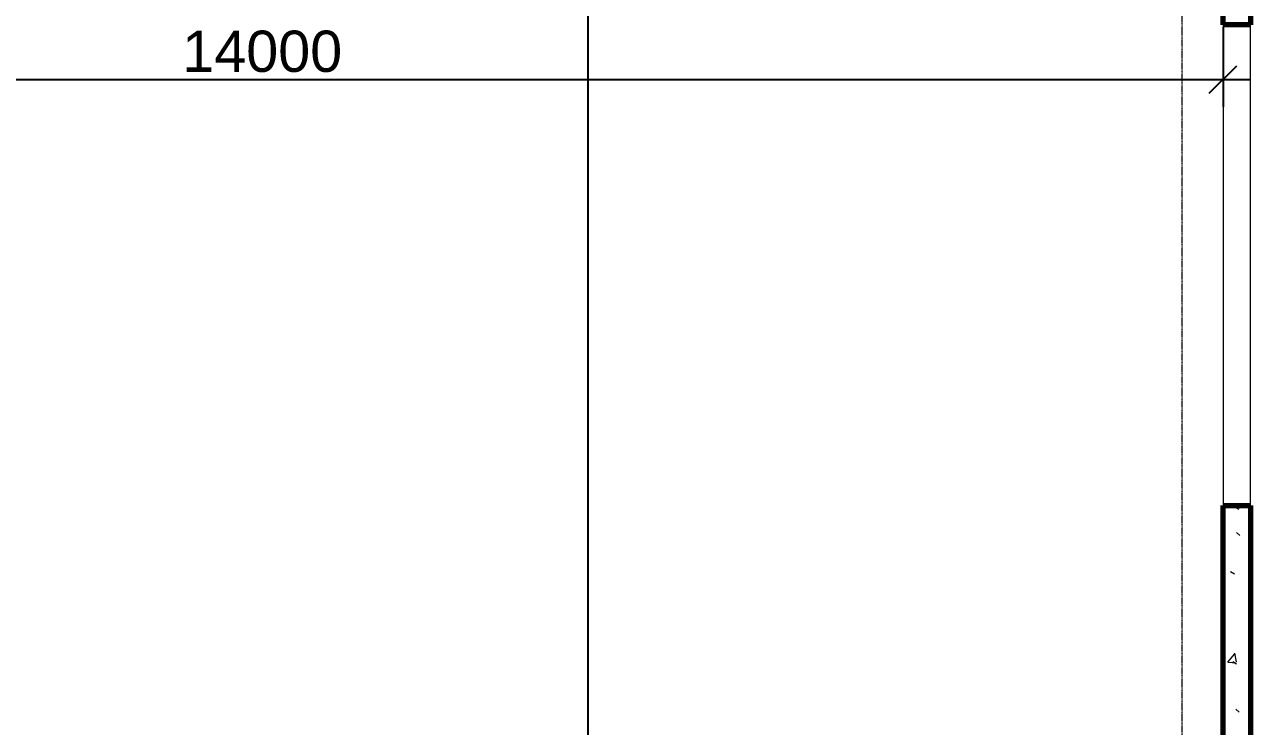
# Model space of a CAD drawing. Header units: millimetres. Extents: x -920221 to -841619, y -18676 to 22445.
# Drawn here: x -903239 to -894307, y 5605 to 10719 of the extents above; entities that cross this region are included whole.
import ezdxf

# ---------------------------------------------------------------- set-up
doc = ezdxf.new("R2010")
doc.units = ezdxf.units.MM
doc.linetypes.add('DPA_Grid _ Level 100', pattern=[10, 5.5, -1.6, 1.3, -1.6])
for name, color, linetype, lineweight in [('A-ANNO-DIMS', 1, 'Continuous', 9), ('A-ROOM-IDEN', 3, 'Continuous', 25), ('A-WALL', 5, 'Continuous', 35), ('A-WALL-PATT', 1, 'Continuous', 9), ('S-GRID', 251, 'Continuous', 9), ('WALL-E', 2, 'Continuous', 9)]:
    doc.layers.add(name, color=color, linetype=linetype, lineweight=lineweight)
doc.styles.add('Arial_2', font='arial.ttf', dxfattribs={"height": 300})
doc.dimstyles.new('DPA-DIM-3_0_T-T', dxfattribs={"dimscale": 304.8, "dimtxt": 306.07782, "dimasz": 0.656168, "dimexe": 0.656168, "dimexo": 0.0625, "dimgap": 0.164042, "dimtad": 1, "dimdec": 0, "dimzin": 0, "dimdsep": 46, "dimtxsty": 'Arial_2', "dimblk1": 'OBLIQUE', "dimblk2": 'OBLIQUE', "dimsah": 1, "dimcen": 0.09, "dimdle": 0.656168, "dimadec": 8, "dimazin": 0, "dimtfac": 1, "dimtdec": 4, "dimtix": 1, "dimtmove": 0, "dimatfit": 3, "dimfxl": 1.312336, "dimfxlon": 1, "dimtvp": 1, "dimtolj": 1, "dimtzin": 0, "dimarcsym": 2})

# ---------------------------------------------------------------- blocks, each defined once
blk = doc.blocks.new('_Oblique')
at = {"color": 0, "linetype": 'ByBlock', "lineweight": -2}
blk.add_line((-0.5, -0.5), (0.5, 0.5), dxfattribs=at)
blk = doc.blocks.new('*D207')
at = {"layer": 'A-ANNO-DIMS', "color": 0, "lineweight": -2, "transparency": 16777216}
for p, q in [((-49825, 7121.2), (-49825, 6540.2)), ((-35825, 7121.2), (-35825, 6540.2)), ((-50025, 6740.2), (-35625, 6740.2))]:
    blk.add_line(p, q, dxfattribs=at)
at = {"layer": 'Defpoints', "color": 0, "transparency": 16777216}
for p in [(-49825, 7140.2), (-35825, 7140.2), (-35825, 6740.2)]:
    blk.add_point(p, dxfattribs=at)
at = {"layer": 'A-ANNO-DIMS', "color": 0, "lineweight": -2, "transparency": 16777216, "xscale": 200, "yscale": 200, "zscale": 200, "rotation": 180}
blk.add_blockref('_Oblique', (-49825, 6740.2), dxfattribs=at)
at = {"layer": 'A-ANNO-DIMS', "color": 0, "lineweight": -2, "transparency": 16777216, "xscale": 200, "yscale": 200, "zscale": 200}
blk.add_blockref('_Oblique', (-35825, 6740.2), dxfattribs=at)
at = {"layer": 'A-ANNO-DIMS', "color": 0, "transparency": 16777216, "insert": (-42825, 6943.4), "char_height": 300, "width": 1384.414, "attachment_point": 5, "style": 'Arial_2'}
blk.add_mtext('\\A1;14000', dxfattribs=at)
blk = doc.blocks.new('*U192')
at = {"layer": 'S-GRID', "linetype": 'DPA_Grid _ Level 100'}
blk.add_line((-36123, -21384.7), (-36123, 16961.2), dxfattribs=at)
at = {"layer": 'A-ANNO-DIMS'}
dim = blk.add_linear_dim(base=(-35825, 6740.2), p1=(-49825, 7140.2), p2=(-35825, 7140.2), dimstyle='DPA-DIM-3_0_T-T', override={"dimpost": '<>', "dimfxl": 14000}, dxfattribs=at)
dim.commit()
dim.dimension.update_dxf_attribs({"geometry": '*D207', "text_midpoint": (-42825, 6943.4)})

msp = doc.modelspace()

# ---------------------------------------------------------------- hatches: boundary and pattern name
at = {"layer": 'A-WALL-PATT', "lineweight": 9}
h = msp.add_hatch(dxfattribs=at)
h.set_pattern_fill('FP_1', color=256, style=0, pattern_type=2)
h.set_pattern_definition([(50, (0, 0), (728.7365, -63.75582), [76.2, -838.2]), (355, (0, 0), (-140.9716, 764.2276), [60.96, -670.56]), (100.451, (60.7, -5.3), (587.77, 700.46675), [64.76, -712.36]), (46.184, (0, 203.2), (1084.3162, -168.171), [114.3, -1257.3]), (96.636, (90.4, 189.2), (949.6099, 989.7098), [97.14, -1068.54]), (351.184, (0, 203.2), (949.6206, 989.7012), [91.44, -1005.84]), (21, (101.6, 152.4), (606.45787, -409.06057), [76.2, -838.2]), (326, (101.6, 152.4), (247.20834, 736.7529), [60.96, -670.56]), (71.451, (152.14, 118.3), (853.66825, 327.68547), [64.76, -712.36]), (37.5, (0, 0), (12.35469, 338.22012), [33.528, -628.904, 33.528, -647.192, -673.1]), (37.5, (0, 0), (12.35469, 338.22012), [-1343.152, 33.528, -639.572]), (7.5, (0, 0), (267.27887, 400.72213), [33.528, -354.584, 33.528, -613.664, -256.54]), (7.5, (0, 0), (267.27887, 400.72213), [-1035.304, 33.528, -223.012]), (327.5, (-226.57, 0), (542.36333, -22.915345), [33.528, -220.472, 33.528, -758.952, -1051.56]), (327.5, (-226.57, 0), (542.36333, -22.915345), [-1046.48, 33.528, -1018.032]), (317.5, (-328.17, 0), (592.51696, 101.7071), [33.528, -296.672, 33.528, -492.76, -746.76]), (317.5, (-328.17, 0), (592.51696, 101.7071), [-856.488, 33.528, -713.232])])
h.paths.add_polyline_path([(-894307.4, 4079), (-894307.4, 7216.4), (-894507.4, 7216.4), (-894507.4, 4079), (-894422.1, 4079)])
h.paths.add_polyline_path([(-894307.4, 10716.4), (-894307.4, 11666.4), (-894507.4, 11666.4), (-894507.4, 10716.4), (-894422.1, 10716.4)])

# ---------------------------------------------------------------- linework, layer by layer
at = {"layer": 'A-ROOM-IDEN'}
msp.add_line((-899132.8, 2650.1), (-899132.8, 16531.2), dxfattribs=at)
at = {"layer": 'A-WALL', "color": 7, "lineweight": 70}
for p, q in [((-894307.4, 11666.4), (-894307.4, 10716.4)), ((-894507.4, 10716.4), (-894507.4, 11466.4)), ((-894307.4, 10716.4), (-894507.4, 10716.4)), ((-894507.4, 4079), (-894507.4, 7216.4)), ((-894507.4, 7216.4), (-894307.4, 7216.4)), ((-894307.4, 7216.4), (-894307.4, 5429))]:
    msp.add_line(p, q, dxfattribs=at)
at = {"layer": 'WALL-E'}
for p, q in [((-894507.4, 10716.4), (-894307.4, 10716.4)), ((-894507.4, 10716.4), (-894507.4, 7216.4)), ((-894307.4, 7216.4), (-894307.4, 10716.4)), ((-894507.4, 7216.4), (-894307.4, 7216.4))]:
    msp.add_line(p, q, dxfattribs=at)

# ---------------------------------------------------------------- block references
msp.add_blockref('*U192', (-858682.4, 3579))

doc.saveas('drawing.dxf')
